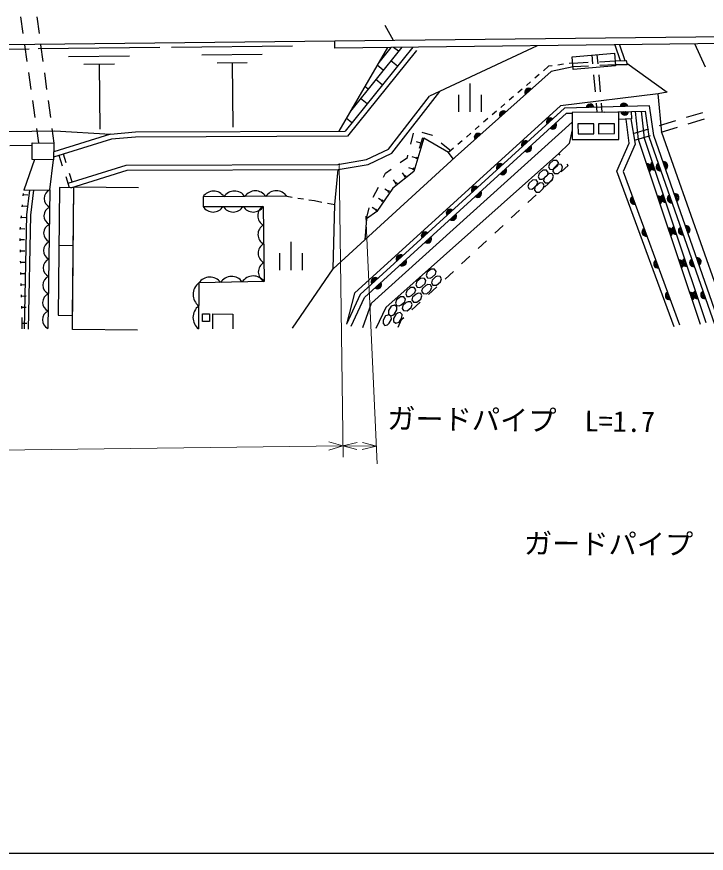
# Model space of a CAD drawing. Units: millimetres, scale not verified. Extents: x 40000 to 680000, y 20000 to 380000.
# Drawn here: x 475704 to 536801, y 205000 to 279096 of the extents above; entities that cross this region are included whole.
import ezdxf
from ezdxf.enums import TextEntityAlignment as Align

# ---------------------------------------------------------------- set-up
doc = ezdxf.new("R2010")
doc.units = ezdxf.units.MM
doc.header["$LTSCALE"] = 1000
for name, color, linetype, lineweight in [('M-BGD', 7, 'Continuous', 25), ('M-STR-HTXT', 7, 'Continuous', 13), ('M-STR-STR1', 1, 'Continuous', 25), ('M-TTL-BAND', 7, 'Continuous', 25)]:
    doc.layers.add(name, color=color, linetype=linetype, lineweight=lineweight)
doc.styles.add('ＭＳ ゴシック', font='')
doc.styles.get('ＭＳ ゴシック').set_extended_font_data('MS Gothic')

msp = doc.modelspace()

# ---------------------------------------------------------------- linework, layer by layer
at = {"layer": 'M-BGD'}
for p, q in [((476288, 277611), (476078, 279096)), ((477486, 279095), (477686, 277608)), ((476638, 275135), (476428, 276621)), ((477596, 276276), (488382, 276393)), ((477820, 276617), (478020, 275131)), ((489419, 276405), (500129, 276522)), ((510790, 276401), (504799, 268962)), ((509818, 276390), (505270, 270742)), ((508846, 276379), (507781, 275056)), ((509531, 276034), (509100, 276382)), ((521804, 276526), (512288, 272051)), ((528687, 276604), (529165, 275211)), ((529113, 276608), (529571, 275207)), ((536721, 274637), (535773, 276684)), ((466405, 276154), (476794, 276267)), ((480300, 275586), (485693, 275645)), ((492105, 275720), (497460, 275778)), ((508549, 276376), (504233, 268960)), ((511140, 276119), (505015, 268513)), ((508273, 275667), (508180, 275742)), ((526655, 275735), (526726, 274931)), ((527107, 275735), (527178, 274931)), ((481656, 274882), (484353, 274911)), ((483004, 274897), (483067, 269144)), ((493451, 275021), (496129, 275050)), ((494790, 275035), (494852, 269323)), ((509441, 274727), (508857, 275197)), ((524966, 274996), (524644, 274952)), ((524966, 274996), (526350, 275065)), ((527349, 275115), (528733, 275184)), ((508183, 274360), (507633, 274802)), ((522836, 274704), (522377, 274309)), ((523158, 274749), (522836, 274704)), ((524149, 274884), (523653, 274816)), ((526380, 274724), (524995, 274664)), ((528764, 274828), (527379, 274767)), ((476988, 272660), (476778, 274145)), ((478154, 274140), (478354, 272653)), ((508093, 273052), (507509, 273522)), ((521998, 273983), (521618, 273657)), ((526815, 273935), (526947, 272441)), ((527267, 273935), (527399, 272441)), ((506835, 272685), (506539, 272923)), ((515856, 273181), (515856, 270681)), ((520481, 272680), (520102, 272354)), ((521239, 273331), (520860, 273006)), ((514856, 272181), (514856, 270681)), ((516856, 272181), (516856, 270681)), ((519723, 272028), (519343, 271702)), ((477337, 270185), (477128, 271670)), ((478488, 271662), (478689, 270176)), ((506744, 271377), (506160, 271848)), ((518964, 271376), (518585, 271050)), ((527036, 271445), (527107, 270641)), ((527488, 271445), (527559, 270641)), ((505486, 271011), (505445, 271043)), ((518206, 270724), (517827, 270398)), ((535054, 270187), (536489, 270623)), ((505396, 269703), (504898, 270104)), ((517448, 270072), (517068, 269746)), ((532662, 269461), (534097, 269897)), ((535210, 269603), (536646, 270039)), ((477658, 267916), (477477, 269194)), ((478822, 269185), (478996, 267895)), ((516689, 269420), (516310, 269094)), ((530336, 268755), (531705, 269170)), ((532818, 268877), (534253, 269313)), ((484095, 268243), (478976, 266655)), ((484007, 268687), (478984, 267128)), ((510612, 267817), (510854, 268787)), ((511659, 268384), (511373, 267426)), ((511605, 268870), (512516, 268602)), ((512516, 268602), (512555, 268570)), ((515931, 268768), (515552, 268442)), ((530439, 268155), (531861, 268587)), ((475093, 267685), (477080, 267722)), ((511516, 267905), (511133, 268019)), ((513325, 267931), (514094, 267293)), ((515173, 268116), (514794, 267790)), ((479766, 265853), (479460, 266805)), ((480078, 266167), (479835, 266921)), ((510317, 266637), (510369, 266847)), ((514414, 267464), (513955, 267069)), ((523858, 266841), (523742, 266993)), ((478650, 263766), (478972, 266409)), ((509682, 266178), (510317, 266637)), ((511115, 266563), (510732, 266678)), ((511143, 266659), (511086, 266468)), ((522912, 266077), (522827, 265794)), ((523246, 266374), (522912, 266077)), ((523561, 266375), (523246, 266374)), ((523715, 266024), (523545, 265928)), ((523708, 266180), (523561, 266375)), ((523644, 265933), (523708, 266180)), ((523953, 266015), (523715, 266024)), ((524070, 265806), (523953, 266015)), ((524555, 265928), (524465, 266047)), ((508375, 265233), (508872, 265592)), ((510828, 265605), (510445, 265720)), ((510857, 265701), (510799, 265510)), ((522324, 265504), (521990, 265207)), ((522639, 265505), (522324, 265504)), ((522786, 265310), (522639, 265505)), ((522722, 265063), (522786, 265310)), ((522827, 265794), (522938, 265581)), ((522938, 265581), (523175, 265565)), ((523175, 265565), (523348, 265654)), ((523259, 265640), (523203, 265391)), ((523203, 265391), (523356, 265202)), ((523545, 265928), (523259, 265640)), ((523348, 265654), (523644, 265933)), ((523671, 265213), (523995, 265520)), ((523931, 265350), (524555, 265928)), ((523995, 265520), (524070, 265806)), ((480379, 263949), (480072, 264901)), ((480627, 264460), (480384, 265215)), ((508200, 264887), (508375, 265233)), ((509327, 264326), (509082, 264642)), ((510117, 264938), (509872, 265255)), ((510196, 265000), (510038, 264877)), ((521402, 264634), (521068, 264337)), ((521717, 264635), (521402, 264634)), ((521864, 264440), (521717, 264635)), ((521990, 265207), (521905, 264924)), ((521905, 264924), (522016, 264711)), ((522016, 264711), (522253, 264695)), ((522253, 264695), (522426, 264784)), ((522441, 264815), (522385, 264567)), ((522385, 264567), (522538, 264377)), ((522426, 264784), (522722, 265063)), ((522727, 265103), (522441, 264815)), ((522463, 263991), (523197, 264671)), ((522897, 265199), (522727, 265103)), ((522853, 264388), (523177, 264695)), ((523135, 265190), (522897, 265199)), ((523252, 264982), (523135, 265190)), ((523177, 264695), (523252, 264982)), ((523356, 265202), (523671, 265213)), ((507300, 263102), (507750, 263995)), ((508648, 263608), (508318, 263834)), ((509406, 264387), (509248, 264265)), ((521068, 264337), (520983, 264054)), ((520983, 264054), (521094, 263841)), ((521094, 263841), (521331, 263825)), ((521331, 263825), (521504, 263914)), ((521504, 263914), (521800, 264193)), ((521623, 263990), (521567, 263742)), ((521909, 264279), (521623, 263990)), ((521800, 264193), (521864, 264440)), ((522079, 264374), (521909, 264279)), ((522035, 263563), (522359, 263870)), ((522317, 264366), (522079, 264374)), ((522434, 264157), (522317, 264366)), ((522359, 263870), (522434, 264157)), ((522538, 264377), (522853, 264388)), ((476288, 263242), (476306, 263441)), ((476297, 263342), (476696, 263307)), ((478650, 263766), (478463, 251483)), ((499632, 263189), (500118, 263113)), ((508705, 263690), (508592, 263525)), ((520996, 262632), (521730, 263312)), ((521567, 263742), (521720, 263552)), ((521720, 263552), (522035, 263563)), ((476200, 262246), (476218, 262445)), ((476209, 262346), (476608, 262310)), ((500612, 263036), (501106, 262959)), ((501600, 262882), (502086, 262806)), ((502086, 262806), (502741, 262678)), ((503232, 262583), (503887, 262455)), ((508083, 262783), (507753, 263009)), ((508139, 262865), (508026, 262700)), ((506690, 261208), (506929, 262180)), ((507532, 261979), (507202, 262205)), ((507574, 262041), (507490, 261918)), ((519528, 261274), (520262, 261953)), ((476112, 261250), (476130, 261449)), ((476121, 261350), (476520, 261314)), ((476024, 260254), (476042, 260453)), ((476033, 260353), (476431, 260318)), ((518061, 259915), (518795, 260594)), ((476009, 259255), (476004, 259455)), ((476006, 259355), (476406, 259365)), ((480709, 258791), (479440, 258843)), ((500002, 259148), (500002, 256648)), ((516593, 258556), (517327, 259235)), ((476033, 258256), (476028, 258456)), ((476031, 258356), (476431, 258365)), ((499002, 258148), (499002, 256648)), ((501002, 258148), (501002, 256648)), ((515126, 257197), (515860, 257876)), ((476058, 257256), (476053, 257456)), ((476055, 257356), (476455, 257366)), ((476082, 256256), (476077, 256456)), ((512075, 256457), (511984, 256175)), ((512416, 256745), (512075, 256457)), ((512731, 256738), (512416, 256745)), ((512873, 256540), (512731, 256738)), ((512803, 256295), (512873, 256540)), ((513659, 255838), (514392, 256517)), ((476080, 256356), (476480, 256366)), ((511168, 255640), (511076, 255359)), ((511509, 255929), (511168, 255640)), ((511824, 255922), (511509, 255929)), ((511966, 255724), (511824, 255922)), ((511896, 255479), (511966, 255724)), ((511984, 256175), (512089, 255960)), ((512089, 255960), (512326, 255938)), ((512326, 255938), (512501, 256023)), ((512517, 255777), (512443, 255532)), ((512501, 256023), (512803, 256295)), ((512822, 256044), (512517, 255777)), ((512999, 256127), (512822, 256044)), ((513235, 256101), (512999, 256127)), ((513338, 255885), (513235, 256101)), ((513242, 255604), (513338, 255885)), ((476107, 255257), (476102, 255457)), ((476104, 255357), (476504, 255366)), ((510602, 255113), (510260, 254824)), ((510917, 255106), (510602, 255113)), ((511059, 254907), (510917, 255106)), ((510988, 254662), (511059, 254907)), ((511076, 255359), (511182, 255143)), ((511182, 255143), (511419, 255121)), ((511419, 255121), (511594, 255207)), ((511651, 255020), (511577, 254776)), ((511594, 255207), (511896, 255479)), ((511957, 255287), (511651, 255020)), ((512133, 255370), (511957, 255287)), ((512370, 255345), (512133, 255370)), ((512191, 254479), (512925, 255159)), ((512472, 255128), (512370, 255345)), ((512376, 254848), (512472, 255128)), ((512443, 255532), (512582, 255332)), ((512582, 255332), (512897, 255321)), ((512897, 255321), (513242, 255604)), ((476131, 254257), (476126, 254457)), ((476129, 254357), (476529, 254367)), ((509694, 254296), (509353, 254008)), ((510009, 254289), (509694, 254296)), ((510151, 254091), (510009, 254289)), ((510260, 254824), (510169, 254542)), ((510169, 254542), (510274, 254327)), ((510274, 254327), (510511, 254305)), ((510511, 254305), (510687, 254391)), ((510687, 254391), (510988, 254662)), ((510785, 254264), (510711, 254019)), ((511091, 254531), (510785, 254264)), ((511267, 254614), (511091, 254531)), ((511504, 254588), (511267, 254614)), ((511606, 254372), (511504, 254588)), ((511511, 254091), (511606, 254372)), ((511577, 254776), (511716, 254576)), ((511716, 254576), (512031, 254564)), ((512031, 254564), (512376, 254848)), ((476156, 253257), (476151, 253457)), ((508876, 253449), (508641, 253069)), ((509177, 253541), (508876, 253449)), ((509374, 253397), (509177, 253541)), ((509353, 254008), (509262, 253726)), ((509262, 253726), (509367, 253511)), ((509367, 253511), (509604, 253489)), ((509604, 253489), (509779, 253574)), ((509779, 253574), (510081, 253846)), ((509920, 253507), (509846, 253263)), ((510225, 253774), (509920, 253507)), ((510081, 253846), (510151, 254091)), ((510402, 253857), (510225, 253774)), ((510638, 253832), (510402, 253857)), ((510741, 253615), (510638, 253832)), ((510645, 253335), (510741, 253615)), ((510711, 254019), (510851, 253819)), ((510724, 253120), (511457, 253800)), ((510851, 253819), (511165, 253808)), ((511165, 253808), (511511, 254091)), ((476153, 253357), (476553, 253367)), ((493073, 251464), (493088, 252768)), ((508694, 252699), (508392, 252607)), ((508641, 253069), (508642, 252773)), ((508642, 252773), (508810, 252601)), ((508890, 252555), (508694, 252699)), ((509042, 252654), (509181, 252790)), ((509308, 252715), (509096, 252369)), ((509181, 252790), (509384, 253142)), ((509451, 252847), (509308, 252715)), ((509384, 253142), (509374, 253397)), ((509684, 252894), (509451, 252847)), ((509847, 252718), (509684, 252894)), ((509840, 252422), (509847, 252718)), ((509846, 253263), (509985, 253063)), ((509985, 253063), (510300, 253051)), ((510300, 253051), (510645, 253335)), ((476200, 251458), (476175, 252457)), ((476187, 251958), (476587, 251967)), ((508392, 252607), (508158, 252226)), ((508158, 252226), (508159, 251930)), ((508159, 251930), (508326, 251759)), ((508558, 251812), (508698, 251948)), ((508698, 251948), (508900, 252300)), ((508810, 252601), (509042, 252654)), ((508900, 252300), (508890, 252555)), ((509096, 252369), (509099, 252114)), ((509099, 252114), (509292, 251964)), ((509292, 251964), (509596, 252048)), ((509498, 251588), (509802, 252267)), ((509596, 252048), (509840, 252422)), ((509802, 252267), (509990, 252441)), ((486393, 251343), (480642, 251394)), ((508326, 251759), (508558, 251812))]:
    msp.add_line(p, q, dxfattribs=at)
for points in [[(344292, 275440), (450713, 276383), (503893, 276963)], [(528733, 275184), (529705, 275211), (529778, 274837), (528764, 274828)], [(529750, 274983), (533334, 272428), (532543, 272265)], [(524995, 274664), (523056, 274255), (514539, 266646)], [(480258, 264345), (485408, 265958), (504156, 266022), (506694, 266442), (508646, 267367), (512288, 272051)], [(480497, 263948), (485478, 265508), (504194, 265572), (506830, 266008), (508936, 267007), (513186, 272474)], [(538923, 251707), (532855, 268834), (532543, 272265), (523894, 271197), (505639, 254599), (504927, 251863)], [(537972, 251915), (532158, 268586), (531771, 271200), (524248, 270997), (506135, 254497), (504927, 251863)], [(505336, 251675), (506505, 254226), (524427, 270552), (524909, 270565)], [(527764, 270642), (524908, 270627), (524920, 268215)], [(524920, 268215), (529059, 268236), (529047, 270676)], [(527764, 270642), (531384, 270739), (531719, 268477), (537547, 251766)], [(530132, 270705), (530167, 270046), (529050, 269987)], [(536284, 251844), (530805, 268226), (530532, 270716)], [(531034, 270730), (531296, 268334), (536758, 252003)], [(506368, 251574), (507133, 253727), (524913, 269746)], [(533956, 251624), (528886, 265405), (529982, 267889), (529690, 270021)], [(530116, 270044), (530497, 267816), (529425, 265388), (534425, 251797)], [(438096, 268407), (479082, 268990), (484007, 268687), (486222, 268889), (504799, 268962)], [(524916, 269075), (524639, 267859), (523742, 266993), (508421, 253343), (507532, 251471)], [(505015, 268513), (486243, 268439), (484095, 268243)], [(511790, 268344), (510901, 265373), (509030, 263923), (507602, 261840)], [(514379, 266499), (513955, 267069), (511790, 268344)], [(477289, 266437), (476332, 263731), (478650, 263766)], [(500150, 251508), (503753, 256773), (514539, 266646)], [(503753, 256773), (503887, 262455), (504194, 265572)], [(480642, 251394), (480756, 264029), (486506, 263977)], [(476396, 251437), (476602, 261554), (476868, 263739)], [(476736, 251430), (476942, 261530), (477211, 263745)], [(499632, 263189), (492215, 263142), (492215, 262300), (497549, 262300), (497619, 255655), (491840, 255515), (491817, 251444)], [(507602, 261840), (506690, 261208), (506549, 259333)], [(493088, 252768), (494863, 252747), (494848, 251443)]]:
    msp.add_lwpolyline(points, dxfattribs=at)
for points in [[(524918, 275541), (528672, 275873), (528772, 274746), (525018, 274413)], [(525437, 268730), (526844, 268737), (526840, 269615), (525433, 269608)], [(527260, 268737), (528667, 268744), (528663, 269622), (527256, 269615)], [(477083, 267926), (478996, 267895), (478972, 266409), (477059, 266440)], [(479496, 263959), (479373, 252658), (480654, 252644), (480776, 263945)], [(492159, 252768), (492783, 252781), (492798, 252110), (492174, 252096)]]:
    msp.add_lwpolyline(points, close=True, dxfattribs=at)
for centre, radius, start, end in [((521071, 272409), 354, 50.57243, 212.97761), ((521071, 272409), 283, 52.79647, 210.75357), ((521071, 272409), 212, 56.5428, 207.00724), ((521071, 272409), 142, 64.25453, 199.29551), ((521071, 272409), 100, 74.57219, 188.97785), ((526511, 271004), 354, 10.33863, 172.74381), ((526511, 271004), 283, 12.56267, 170.51977), ((526511, 271004), 212, 16.30899, 166.77344), ((529510, 271085), 354, 10.33863, 172.74381), ((529510, 271085), 283, 12.56267, 170.51977), ((529510, 271085), 212, 16.30899, 166.77344), ((529510, 271085), 142, 24.02072, 159.06171), ((518834, 270410), 354, 50.57243, 212.97761), ((518834, 270410), 283, 52.79647, 210.75357), ((518834, 270410), 212, 56.5428, 207.00724), ((518834, 270410), 142, 64.25453, 199.29551), ((518834, 270410), 100, 74.57219, 188.97785), ((526511, 271004), 142, 24.02072, 159.06171), ((526511, 271004), 100, 34.33839, 148.74405), ((529573, 270745), 354, 190.33863, 352.74381), ((529573, 270745), 283, 192.56267, 350.51977), ((529573, 270745), 212, 196.30899, 346.77344), ((529510, 271085), 100, 34.33839, 148.74405), ((529573, 270745), 142, 204.02072, 339.06171), ((529573, 270745), 100, 214.33839, 328.74405), ((522990, 269778), 354, 51.1301, 213.53527), ((522990, 269778), 283, 53.35413, 211.31124), ((522990, 269778), 212, 57.10046, 207.56491), ((522990, 269778), 142, 64.81219, 199.85318), ((522990, 269778), 100, 75.12985, 189.53552), ((523192, 269500), 354, 231.1301, 33.53527), ((523192, 269500), 283, 233.35413, 31.31124), ((523192, 269500), 212, 237.10046, 27.56491), ((523192, 269500), 142, 244.81219, 19.85318), ((523192, 269500), 100, 255.12985, 9.53552), ((516596, 268411), 354, 50.57243, 212.97761), ((516596, 268411), 283, 52.79647, 210.75357), ((516596, 268411), 212, 56.5428, 207.00724), ((516596, 268411), 142, 64.25453, 199.29551), ((516596, 268411), 100, 74.57219, 188.97785), ((520772, 267758), 354, 51.1301, 213.53527), ((520772, 267758), 283, 53.35413, 211.31124), ((520772, 267758), 212, 57.10046, 207.56491), ((520772, 267758), 142, 64.81219, 199.85318), ((520772, 267758), 100, 75.12985, 189.53552), ((520974, 267480), 354, 231.1301, 33.53527), ((520974, 267480), 283, 233.35413, 31.31124), ((520974, 267480), 212, 237.10046, 27.56491), ((520974, 267480), 142, 244.81219, 19.85318), ((520974, 267480), 100, 255.12985, 9.53552), ((518554, 265737), 354, 51.1301, 213.53527), ((518554, 265737), 283, 53.35413, 211.31124), ((531590, 265708), 354, 297.28962, 99.6948), ((532175, 265876), 354, 117.28962, 279.6948), ((532175, 265876), 283, 119.51366, 277.47076), ((532175, 265876), 212, 123.25999, 273.72444), ((532709, 265805), 354, 118.02282, 280.42799), ((532709, 265805), 283, 120.24686, 278.20396), ((533038, 265898), 354, 298.02282, 100.42799), ((533038, 265898), 283, 300.24686, 98.20396), ((533038, 265898), 212, 303.99318, 94.45763), ((533038, 265898), 142, 311.70491, 86.7459), ((518554, 265737), 212, 57.10046, 207.56491), ((518554, 265737), 142, 64.81219, 199.85318), ((518554, 265737), 100, 75.12985, 189.53552), ((518757, 265459), 354, 231.1301, 33.53527), ((518757, 265459), 283, 233.35413, 31.31124), ((518757, 265459), 212, 237.10046, 27.56491), ((518757, 265459), 142, 244.81219, 19.85318), ((518757, 265459), 100, 255.12985, 9.53552), ((531590, 265708), 283, 299.51366, 97.47076), ((531590, 265708), 212, 303.25999, 93.72444), ((531590, 265708), 142, 310.97172, 86.01271), ((531590, 265708), 100, 321.28938, 75.69504), ((532175, 265876), 142, 130.97172, 266.01271), ((532175, 265876), 100, 141.28938, 255.69504), ((532709, 265805), 212, 123.99318, 274.45763), ((532709, 265805), 142, 131.70491, 266.7459), ((532709, 265805), 100, 142.02257, 256.42824), ((533038, 265898), 100, 322.02257, 76.42824), ((516337, 263717), 354, 51.1301, 213.53527), ((516337, 263717), 283, 53.35413, 211.31124), ((516337, 263717), 212, 57.10046, 207.56491), ((516337, 263717), 142, 64.81219, 199.85318), ((516337, 263717), 100, 75.12985, 189.53552), ((478978, 262993), 840, 112.98121, 245.27277), ((493146, 262538), 1110, 33.68467, 147.0383), ((495000, 262550), 1110, 33.68467, 147.0383), ((496854, 262562), 1110, 33.68467, 147.0383), ((498708, 262573), 1110, 33.68467, 147.0383), ((516539, 263439), 354, 231.1301, 33.53527), ((516539, 263439), 283, 233.35413, 31.31124), ((516539, 263439), 212, 237.10046, 27.56491), ((516539, 263439), 142, 244.81219, 19.85318), ((516539, 263439), 100, 255.12985, 9.53552), ((530422, 262834), 354, 118.99371, 281.39889), ((530422, 262834), 283, 121.21775, 279.17485), ((532541, 262863), 354, 297.28962, 99.6948), ((532541, 262863), 283, 299.51366, 97.47076), ((532541, 262863), 212, 303.25999, 93.72444), ((533127, 263031), 354, 117.28962, 279.6948), ((533127, 263031), 283, 119.51366, 277.47076), ((533127, 263031), 212, 123.25999, 273.72444), ((533127, 263031), 142, 130.97172, 266.01271), ((533127, 263031), 100, 141.28938, 255.69504), ((533696, 262972), 354, 118.02282, 280.42799), ((533696, 262972), 283, 120.24686, 278.20396), ((533696, 262972), 212, 123.99318, 274.45763), ((533696, 262972), 142, 131.70491, 266.7459), ((534026, 263065), 354, 298.02282, 100.42799), ((534026, 263065), 283, 300.24686, 98.20396), ((534026, 263065), 212, 303.99318, 94.45763), ((534026, 263065), 142, 311.70491, 86.7459), ((534026, 263065), 100, 322.02257, 76.42824), ((497998, 261474), 940, 118.51319, 242.69724), ((530422, 262834), 212, 124.96408, 275.42853), ((530422, 262834), 142, 132.67581, 267.7168), ((530422, 262834), 100, 142.99347, 257.39914), ((532541, 262863), 142, 310.97172, 86.01271), ((532541, 262863), 100, 321.28938, 75.69504), ((533696, 262972), 100, 142.02257, 256.42824), ((478955, 261458), 840, 112.98121, 245.27277), ((493104, 262840), 1040, 211.29465, 328.70535), ((494882, 262840), 1040, 211.29465, 328.70535), ((496660, 262840), 1040, 211.29465, 328.70535), ((514119, 261697), 354, 51.1301, 213.53527), ((514119, 261697), 283, 53.35413, 211.31124), ((514119, 261697), 212, 57.10046, 207.56491), ((514119, 261697), 142, 64.81219, 199.85318), ((514119, 261697), 100, 75.12985, 189.53552), ((514321, 261419), 354, 231.1301, 33.53527), ((514321, 261419), 283, 233.35413, 31.31124), ((514321, 261419), 212, 237.10046, 27.56491), ((514321, 261419), 142, 244.81219, 19.85318), ((514321, 261419), 100, 255.12985, 9.53552), ((478931, 259923), 840, 112.98121, 245.27277), ((498015, 259813), 940, 118.51319, 242.69724), ((531458, 260019), 354, 118.99371, 281.39889), ((531458, 260019), 283, 121.21775, 279.17485), ((531458, 260019), 212, 124.96408, 275.42853), ((531458, 260019), 142, 132.67581, 267.7168), ((531458, 260019), 100, 142.99347, 257.39914), ((533493, 260018), 354, 297.28962, 99.6948), ((533493, 260018), 283, 299.51366, 97.47076), ((533493, 260018), 212, 303.25999, 93.72444), ((533493, 260018), 142, 310.97172, 86.01271), ((533493, 260018), 100, 321.28938, 75.69504), ((534078, 260186), 354, 117.28962, 279.6948), ((534078, 260186), 283, 119.51366, 277.47076), ((534078, 260186), 212, 123.25999, 273.72444), ((534078, 260186), 142, 130.97172, 266.01271), ((534078, 260186), 100, 141.28938, 255.69504), ((534684, 260140), 354, 118.02282, 280.42799), ((534684, 260140), 283, 120.24686, 278.20396), ((534684, 260140), 212, 123.99318, 274.45763), ((534684, 260140), 142, 131.70491, 266.7459), ((534684, 260140), 100, 142.02257, 256.42824), ((535014, 260232), 354, 298.02282, 100.42799), ((535014, 260232), 283, 300.24686, 98.20396), ((535014, 260232), 212, 303.99318, 94.45763), ((535014, 260232), 142, 311.70491, 86.7459), ((535014, 260232), 100, 322.02257, 76.42824), ((511901, 259676), 354, 51.1301, 213.53527), ((511901, 259676), 283, 53.35413, 211.31124), ((511901, 259676), 212, 57.10046, 207.56491), ((511901, 259676), 142, 64.81219, 199.85318), ((511901, 259676), 100, 75.12985, 189.53552), ((512103, 259398), 354, 231.1301, 33.53527), ((512103, 259398), 283, 233.35413, 31.31124), ((512103, 259398), 212, 237.10046, 27.56491), ((512103, 259398), 142, 244.81219, 19.85318), ((512103, 259398), 100, 255.12985, 9.53552), ((478908, 258387), 840, 112.98121, 245.27277), ((498033, 258151), 940, 118.51319, 242.69724), ((509683, 257656), 354, 51.1301, 213.53527), ((509683, 257656), 283, 53.35413, 211.31124), ((509683, 257656), 212, 57.10046, 207.56491), ((478885, 256852), 840, 112.98121, 245.27277), ((498051, 256490), 940, 118.51319, 242.69724), ((509683, 257656), 142, 64.81219, 199.85318), ((509683, 257656), 100, 75.12985, 189.53552), ((509886, 257378), 354, 231.1301, 33.53527), ((509886, 257378), 283, 233.35413, 31.31124), ((509886, 257378), 212, 237.10046, 27.56491), ((509886, 257378), 142, 244.81219, 19.85318), ((509886, 257378), 100, 255.12985, 9.53552), ((532494, 257203), 354, 118.99371, 281.39889), ((532494, 257203), 283, 121.21775, 279.17485), ((532494, 257203), 212, 124.96408, 275.42853), ((532494, 257203), 142, 132.67581, 267.7168), ((532494, 257203), 100, 142.99347, 257.39914), ((534444, 257173), 354, 297.28962, 99.6948), ((534444, 257173), 283, 299.51366, 97.47076), ((534444, 257173), 212, 303.25999, 93.72444), ((534444, 257173), 142, 310.97172, 86.01271), ((534444, 257173), 100, 321.28938, 75.69504), ((535030, 257340), 354, 117.28962, 279.6948), ((535030, 257340), 283, 119.51366, 277.47076), ((535030, 257340), 212, 123.25999, 273.72444), ((535030, 257340), 142, 130.97172, 266.01271), ((535030, 257340), 100, 141.28938, 255.69504), ((535672, 257307), 354, 118.02282, 280.42799), ((535672, 257307), 283, 120.24686, 278.20396), ((535672, 257307), 212, 123.99318, 274.45763), ((535672, 257307), 142, 131.70491, 266.7459), ((535672, 257307), 100, 142.02257, 256.42824), ((536002, 257400), 354, 298.02282, 100.42799), ((536002, 257400), 283, 300.24686, 98.20396), ((536002, 257400), 212, 303.99318, 94.45763), ((536002, 257400), 142, 311.70491, 86.7459), ((536002, 257400), 100, 322.02257, 76.42824), ((478861, 255316), 840, 112.98121, 245.27277), ((492820, 254860), 1178, 36.53562, 146.24744), ((494746, 254907), 1178, 36.53562, 146.24744), ((496673, 254954), 1178, 36.53562, 146.24744), ((507466, 255636), 354, 51.1301, 213.53527), ((507466, 255636), 283, 53.35413, 211.31124), ((507466, 255636), 212, 57.10046, 207.56491), ((507466, 255636), 142, 64.81219, 199.85318), ((507466, 255636), 100, 75.12985, 189.53552), ((492620, 254492), 1286, 127.34378, 231.99765), ((507668, 255358), 354, 231.1301, 33.53527), ((507668, 255358), 283, 233.35413, 31.31124), ((507668, 255358), 212, 237.10046, 27.56491), ((507668, 255358), 142, 244.81219, 19.85318), ((507668, 255358), 100, 255.12985, 9.53552), ((478838, 253781), 840, 112.98121, 245.27277), ((533529, 254388), 354, 118.99371, 281.39889), ((533529, 254388), 283, 121.21775, 279.17485), ((533529, 254388), 212, 124.96408, 275.42853), ((533529, 254388), 142, 132.67581, 267.7168), ((533529, 254388), 100, 142.99347, 257.39914), ((535396, 254328), 354, 297.28962, 99.6948), ((535396, 254328), 283, 299.51366, 97.47076), ((535396, 254328), 212, 303.25999, 93.72444), ((535396, 254328), 142, 310.97172, 86.01271), ((535396, 254328), 100, 321.28938, 75.69504), ((535981, 254495), 354, 117.28962, 279.6948), ((535981, 254495), 283, 119.51366, 277.47076), ((535981, 254495), 212, 123.25999, 273.72444), ((535981, 254495), 142, 130.97172, 266.01271), ((535981, 254495), 100, 141.28938, 255.69504), ((536660, 254474), 354, 118.02282, 280.42799), ((536660, 254474), 283, 120.24686, 278.20396), ((536660, 254474), 212, 123.99318, 274.45763), ((536660, 254474), 142, 131.70491, 266.7459), ((536660, 254474), 100, 142.02257, 256.42824), ((492609, 252457), 1286, 127.34378, 231.99765), ((478814, 252246), 840, 112.98121, 245.27277)]:
    msp.add_arc(centre, radius, start, end, dxfattribs=at)
at = {"layer": 'M-STR-HTXT'}
for p, q in [((504281, 266094), (504620, 240097)), ((506629, 261442), (507651, 239508)), ((347605, 239048), (504607, 241097)), ((504607, 241097), (503352, 241455)), ((504607, 241097), (503362, 240705)), ((504607, 241097), (505861, 241393)), ((504607, 241097), (507578, 241058)), ((504607, 241097), (505853, 240768)), ((507578, 241058), (506324, 240762)), ((507578, 241058), (506333, 241387))]:
    msp.add_line(p, q, dxfattribs=at)
at = {"layer": 'M-STR-STR1'}
for p, q in [((508334, 278338), (509058, 277024)), ((503893, 276963), (543719, 277413)), ((503900, 276323), (503893, 276963)), ((543726, 276774), (503900, 276323))]:
    msp.add_line(p, q, dxfattribs=at)
at = {"layer": 'M-TTL-BAND'}
msp.add_line((40000, 205000), (579000, 205000), dxfattribs=at)

# ---------------------------------------------------------------- texts
at = {"layer": 'M-STR-HTXT', "style": 'ＭＳ ゴシック'}
for s, rotation, p in [('ガードパイプ  L=1.7', 359.257, (520372, 241899)), ('ガードパイプ  L=4.9', 359.676, (532501, 230920))]:
    msp.add_text(s, height=1833, rotation=rotation, dxfattribs=at).set_placement(p, align=Align.BOTTOM_CENTER)

doc.saveas('drawing.dxf')
